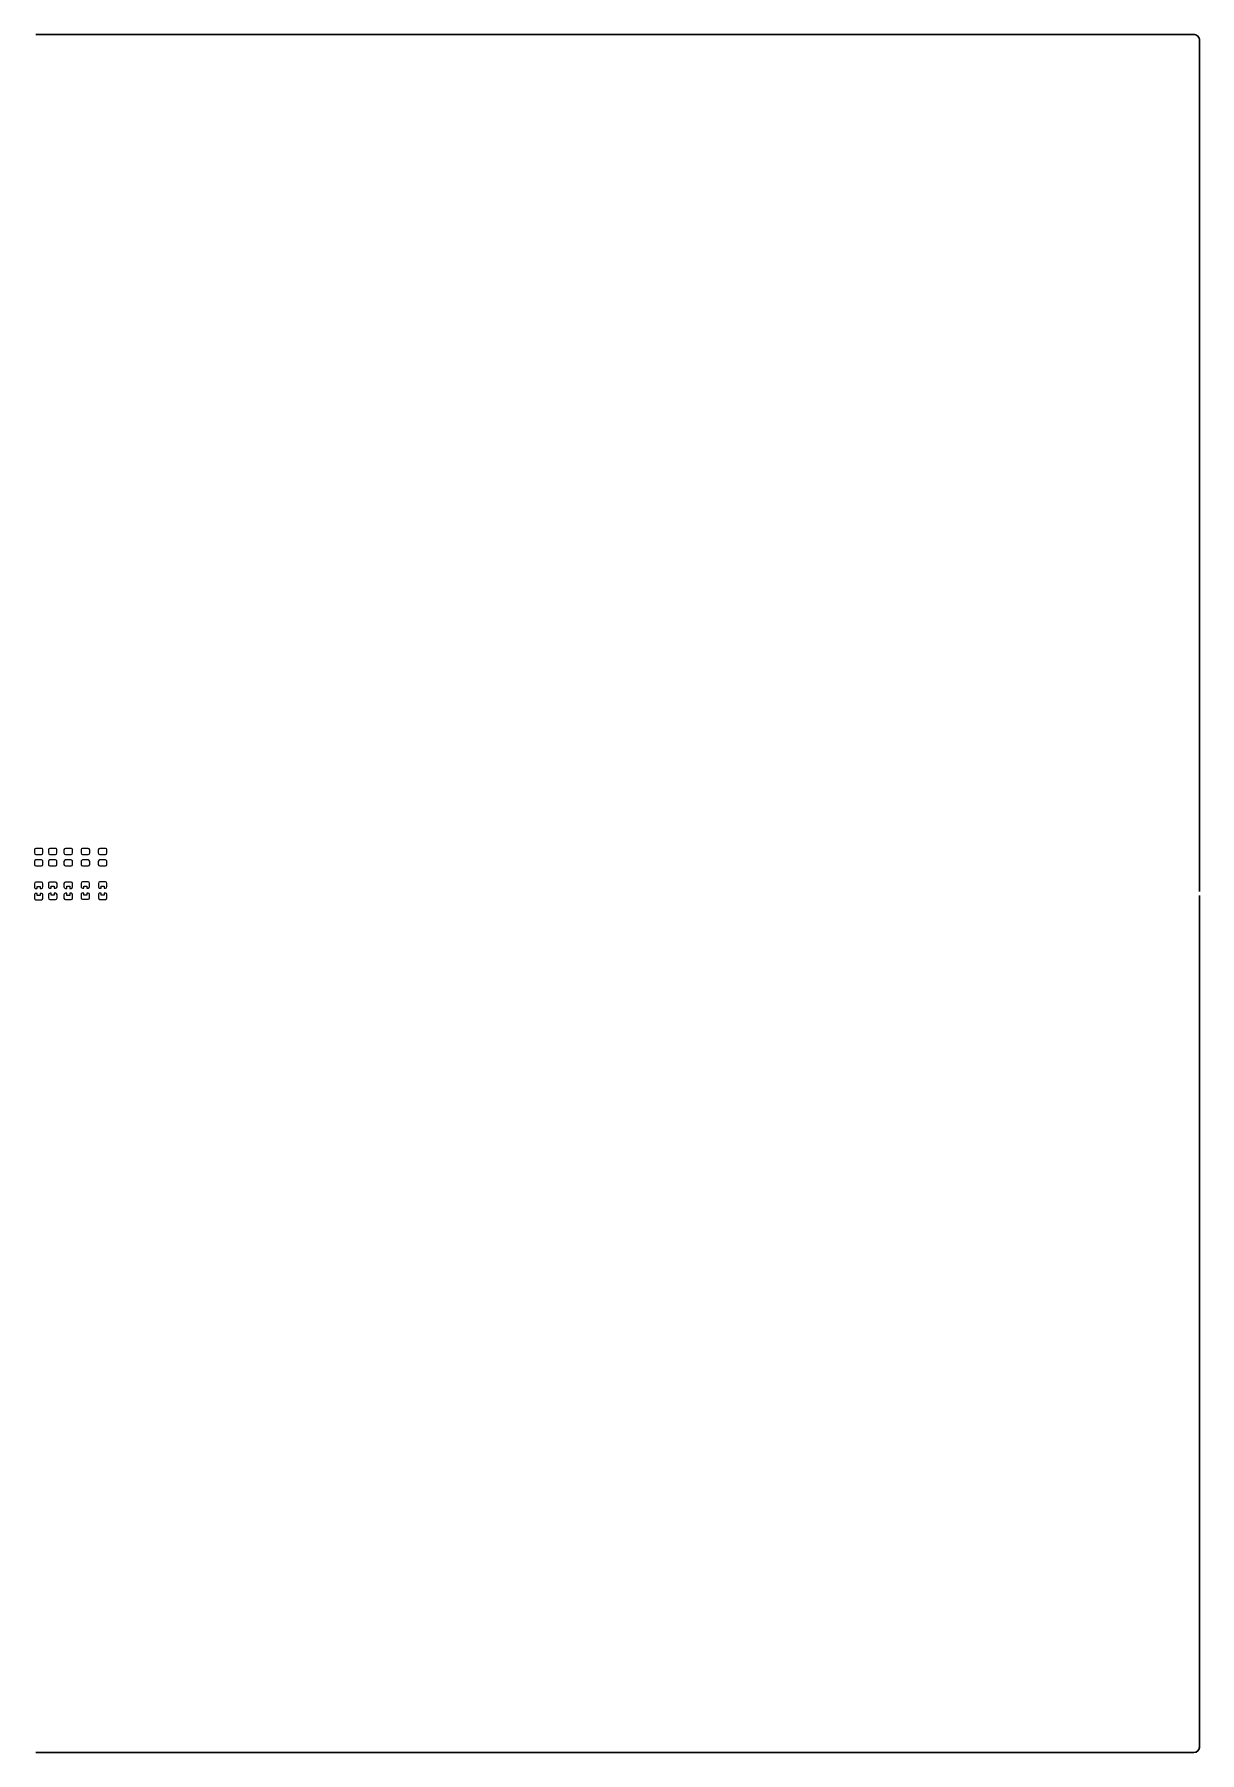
# Model space of a CAD drawing. Extents: x -190 to 190, y -140 to 140.
# Drawn here: x 0.1 to 190, y -140 to 140 of the extents above; entities that cross this region are included whole.
import ezdxf

# ---------------------------------------------------------------- set-up
doc = ezdxf.new("R2010")
doc.units = 0
doc.header["$MEASUREMENT"] = 0
doc.layers.get('0').update_dxf_attribs({"linetype": 'CONTINUOUS'})

msp = doc.modelspace()

# ---------------------------------------------------------------- linework, layer by layer
for points in [[(190.000996, 139, 0.414214), (189, 140.000996), (189, 140.000996), (0.3, 140.000996), (0.3, 140.000996), (0.299, 140), (0.299, 140), (0.3, 139.999004), (0.3, 139.999004), (189, 139.999004), (189, 139.999004, -0.414214), (189.999004, 139), (189.999004, 139), (189.999004, 0.3), (189.999004, 0.3), (190, 0.299), (190, 0.299), (190.000996, 0.3), (190.000996, 0.3), (190.000996, 139)], [(0.299999, 139.99999), (189, 139.99999), (189, 139.99999, -0.414214), (190, 139), (190, 139), (190, 0.299993)], [(1.482, 7.092, 0.415416), (1.238, 7.336), (1.238, 7.336), (0.325, 7.336), (0.325, 7.336, 0.414213), (0.081, 7.092), (0.081, 7.092), (0.081, 6.605), (0.081, 6.605, 0.413017), (0.325, 6.361), (0.325, 6.361), (1.238, 6.361), (1.238, 6.361, 0.414212), (1.482, 6.605), (1.482, 6.605), (1.482, 7.092)], [(3.768, 7.092, 0.415417), (3.524, 7.336), (3.524, 7.336), (2.611, 7.336), (2.611, 7.336, 0.414213), (2.367, 7.092), (2.367, 7.092), (2.367, 6.605), (2.367, 6.605, 0.413017), (2.611, 6.361), (2.611, 6.361), (3.524, 6.361), (3.524, 6.361, 0.414212), (3.768, 6.605), (3.768, 6.605), (3.768, 7.092)], [(6.308, 7.092, 0.415416), (6.064, 7.336), (6.064, 7.336), (5.151, 7.336), (5.151, 7.336, 0.414212), (4.907, 7.092), (4.907, 7.092), (4.907, 6.605), (4.907, 6.605, 0.413016), (5.151, 6.361), (5.151, 6.361), (6.064, 6.361), (6.064, 6.361, 0.414212), (6.308, 6.605), (6.308, 6.605), (6.308, 7.092)], [(9.103, 7.092, 0.414212), (8.859, 7.336), (8.859, 7.336), (7.946, 7.336), (7.946, 7.336, 0.415417), (7.702, 7.092), (7.702, 7.092), (7.702, 6.605), (7.702, 6.605, 0.414212), (7.946, 6.361), (7.946, 6.361), (8.859, 6.361), (8.859, 6.361, 0.413016), (9.103, 6.605), (9.103, 6.605), (9.103, 7.092)], [(11.896, 7.092, 0.415416), (11.652001, 7.336), (11.652001, 7.336), (10.738999, 7.336), (10.738999, 7.336, 0.414212), (10.495, 7.092), (10.495, 7.092), (10.495, 6.605), (10.495, 6.605, 0.413016), (10.738999, 6.361), (10.738999, 6.361), (11.652001, 6.361), (11.652001, 6.361, 0.414212), (11.896, 6.605), (11.896, 6.605), (11.896, 7.092)], [(1.482, 5.217, 0.415415), (1.238, 5.461), (1.238, 5.461), (0.325, 5.461), (0.325, 5.461, 0.414212), (0.081, 5.217), (0.081, 5.217), (0.081, 4.73), (0.081, 4.73, 0.413018), (0.325, 4.486), (0.325, 4.486), (1.238, 4.486), (1.238, 4.486, 0.414213), (1.482, 4.73), (1.482, 4.73), (1.482, 5.217)], [(3.768, 5.217, 0.415416), (3.524, 5.461), (3.524, 5.461), (2.611, 5.461), (2.611, 5.461, 0.414212), (2.367, 5.217), (2.367, 5.217), (2.367, 4.73), (2.367, 4.73, 0.413018), (2.611, 4.486), (2.611, 4.486), (3.524, 4.486), (3.524, 4.486, 0.414213), (3.768, 4.73), (3.768, 4.73), (3.768, 5.217)], [(6.308, 5.217, 0.415415), (6.064, 5.461), (6.064, 5.461), (5.151, 5.461), (5.151, 5.461, 0.414212), (4.907, 5.217), (4.907, 5.217), (4.907, 4.73), (4.907, 4.73, 0.413018), (5.151, 4.486), (5.151, 4.486), (6.064, 4.486), (6.064, 4.486, 0.414213), (6.308, 4.73), (6.308, 4.73), (6.308, 5.217)], [(9.103, 5.217, 0.414211), (8.859, 5.461), (8.859, 5.461), (7.946, 5.461), (7.946, 5.461, 0.415416), (7.702, 5.217), (7.702, 5.217), (7.702, 4.73), (7.702, 4.73, 0.414213), (7.946, 4.486), (7.946, 4.486), (8.859, 4.486), (8.859, 4.486, 0.413017), (9.103, 4.73), (9.103, 4.73), (9.103, 5.217)], [(11.896, 5.217, 0.415415), (11.652001, 5.461), (11.652001, 5.461), (10.738999, 5.461), (10.738999, 5.461, 0.414211), (10.495, 5.217), (10.495, 5.217), (10.495, 4.73), (10.495, 4.73, 0.413017), (10.738999, 4.486), (10.738999, 4.486), (11.652001, 4.486), (11.652001, 4.486, 0.414213), (11.896, 4.73), (11.896, 4.73), (11.896, 5.217)], [(1.48, 1.595, 0.411872), (1.231, 1.844), (1.231, 1.844), (0.33, 1.844), (0.33, 1.844, 0.414212), (0.08, 1.594), (0.08, 1.594), (0.08, 1.069), (0.08, 1.069, 0.415388), (0.33, 0.819), (0.33, 0.819), (0.546, 0.819), (0.546, 0.819), (0.546, 1.16), (0.546, 1.16), (1.014, 1.16), (1.014, 1.16), (1.014, 0.819), (1.014, 0.819), (1.231, 0.819), (1.231, 0.819, 0.414213), (1.481, 1.069), (1.481, 1.069), (1.481, 1.594), (1.481, 1.594), (1.48, 1.595)], [(1.481, -0.232, 0.414213), (1.231, 0.018), (1.231, 0.018), (1.014, 0.018), (1.014, 0.018), (1.014, -0.322), (1.014, -0.322), (0.546, -0.322), (0.546, -0.322), (0.546, 0.018), (0.546, 0.018), (0.33, 0.018), (0.33, 0.018, 0.415388), (0.08, -0.232), (0.08, -0.232), (0.08, -0.757), (0.08, -0.757, 0.395576), (0.314, -1.006), (0.314, -1.006), (1.246, -1.006), (1.246, -1.006, 0.395579), (1.481, -0.757), (1.481, -0.757), (1.481, -0.232)], [(3.78, 1.619, 0.41187), (3.531, 1.868), (3.531, 1.868), (2.63, 1.868), (2.63, 1.868, 0.414214), (2.38, 1.618), (2.38, 1.618), (2.38, 1.093), (2.38, 1.093, 0.415389), (2.63, 0.843), (2.63, 0.843), (2.846, 0.843), (2.846, 0.843), (2.846, 1.184), (2.846, 1.184), (3.314, 1.184), (3.314, 1.184), (3.314, 0.843), (3.314, 0.843), (3.531, 0.843), (3.531, 0.843, 0.414211), (3.781, 1.093), (3.781, 1.093), (3.781, 1.618), (3.781, 1.618), (3.78, 1.619)], [(3.781, -0.208, 0.414211), (3.531, 0.042), (3.531, 0.042), (3.314, 0.042), (3.314, 0.042), (3.314, -0.298), (3.314, -0.298), (2.846, -0.298), (2.846, -0.298), (2.846, 0.042), (2.846, 0.042), (2.63, 0.042), (2.63, 0.042, 0.415389), (2.38, -0.208), (2.38, -0.208), (2.38, -0.733), (2.38, -0.733, 0.395578), (2.614, -0.982), (2.614, -0.982), (3.546, -0.982), (3.546, -0.982, 0.395578), (3.781, -0.733), (3.781, -0.733), (3.781, -0.208)], [(6.31, 1.617, 0.411871), (6.061, 1.866), (6.061, 1.866), (5.16, 1.866), (5.16, 1.866, 0.414212), (4.91, 1.616), (4.91, 1.616), (4.91, 1.091), (4.91, 1.091, 0.415388), (5.16, 0.841), (5.16, 0.841), (5.376, 0.841), (5.376, 0.841), (5.376, 1.182), (5.376, 1.182), (5.844, 1.182), (5.844, 1.182), (5.844, 0.841), (5.844, 0.841), (6.061, 0.841), (6.061, 0.841, 0.414213), (6.311, 1.091), (6.311, 1.091), (6.311, 1.616), (6.311, 1.616), (6.31, 1.617)], [(6.311, -0.21, 0.414213), (6.061, 0.04), (6.061, 0.04), (5.844, 0.04), (5.844, 0.04), (5.844, -0.3), (5.844, -0.3), (5.376, -0.3), (5.376, -0.3), (5.376, 0.04), (5.376, 0.04), (5.16, 0.04), (5.16, 0.04, 0.415388), (4.91, -0.21), (4.91, -0.21), (4.91, -0.735), (4.91, -0.735, 0.395577), (5.144, -0.984), (5.144, -0.984), (6.076, -0.984), (6.076, -0.984, 0.395578), (6.311, -0.735), (6.311, -0.735), (6.311, -0.21)], [(9.09, 1.655, 0.411871), (8.841, 1.904), (8.841, 1.904), (7.94, 1.904), (7.94, 1.904, 0.414213), (7.69, 1.654), (7.69, 1.654), (7.69, 1.129), (7.69, 1.129, 0.415389), (7.94, 0.879), (7.94, 0.879), (8.156, 0.879), (8.156, 0.879), (8.156, 1.22), (8.156, 1.22), (8.624, 1.22), (8.624, 1.22), (8.624, 0.879), (8.624, 0.879), (8.841, 0.879), (8.841, 0.879, 0.414212), (9.091, 1.129), (9.091, 1.129), (9.091, 1.654), (9.091, 1.654), (9.09, 1.655)], [(9.091, -0.172, 0.414212), (8.841, 0.078), (8.841, 0.078), (8.624, 0.078), (8.624, 0.078), (8.624, -0.262), (8.624, -0.262), (8.156, -0.262), (8.156, -0.262), (8.156, 0.078), (8.156, 0.078), (7.94, 0.078), (7.94, 0.078, 0.415389), (7.69, -0.172), (7.69, -0.172), (7.69, -0.697), (7.69, -0.697, 0.395577), (7.924, -0.946), (7.924, -0.946), (8.856, -0.946), (8.856, -0.946, 0.395577), (9.091, -0.697), (9.091, -0.697), (9.091, -0.172)], [(11.91, 1.647, 0.411872), (11.661, 1.896), (11.661, 1.896), (10.76, 1.896), (10.76, 1.896, 0.414213), (10.51, 1.646), (10.51, 1.646), (10.51, 1.121), (10.51, 1.121, 0.415389), (10.76, 0.871), (10.76, 0.871), (10.976, 0.871), (10.976, 0.871), (10.976, 1.212), (10.976, 1.212), (11.443999, 1.212), (11.443999, 1.212), (11.443999, 0.871), (11.443999, 0.871), (11.661, 0.871), (11.661, 0.871, 0.414213), (11.911, 1.121), (11.911, 1.121), (11.911, 1.646), (11.911, 1.646), (11.91, 1.647)], [(11.911, -0.18, 0.414213), (11.661, 0.07), (11.661, 0.07), (11.443999, 0.07), (11.443999, 0.07), (11.443999, -0.27), (11.443999, -0.27), (10.976, -0.27), (10.976, -0.27), (10.976, 0.07), (10.976, 0.07), (10.76, 0.07), (10.76, 0.07, 0.415389), (10.51, -0.18), (10.51, -0.18), (10.51, -0.705), (10.51, -0.705, 0.395577), (10.744, -0.954), (10.744, -0.954), (11.676001, -0.954), (11.676001, -0.954, 0.395578), (11.911, -0.705), (11.911, -0.705), (11.911, -0.18)], [(190, -0.299), (189.999004, -0.3), (189.999004, -0.3), (189.999004, -139), (189.999004, -139, -0.414214), (189, -139.999004), (189, -139.999004), (0.3, -139.999004), (0.3, -139.999004), (0.299, -140), (0.299, -140), (0.3, -140.000996), (0.3, -140.000996), (189, -140.000996), (189, -140.000996), (189.045, -140), (189.045, -140, 0.401103), (190.000996, -139), (190.000996, -139), (190.000996, -0.3), (190.000996, -0.3), (190, -0.299)], [(190, -0.300007), (190, -139.00001), (190, -139.00001, -0.414214), (189, -140), (189, -140), (0.299999, -140)]]:
    msp.add_lwpolyline(points, format="xyb")

doc.saveas('drawing.dxf')
